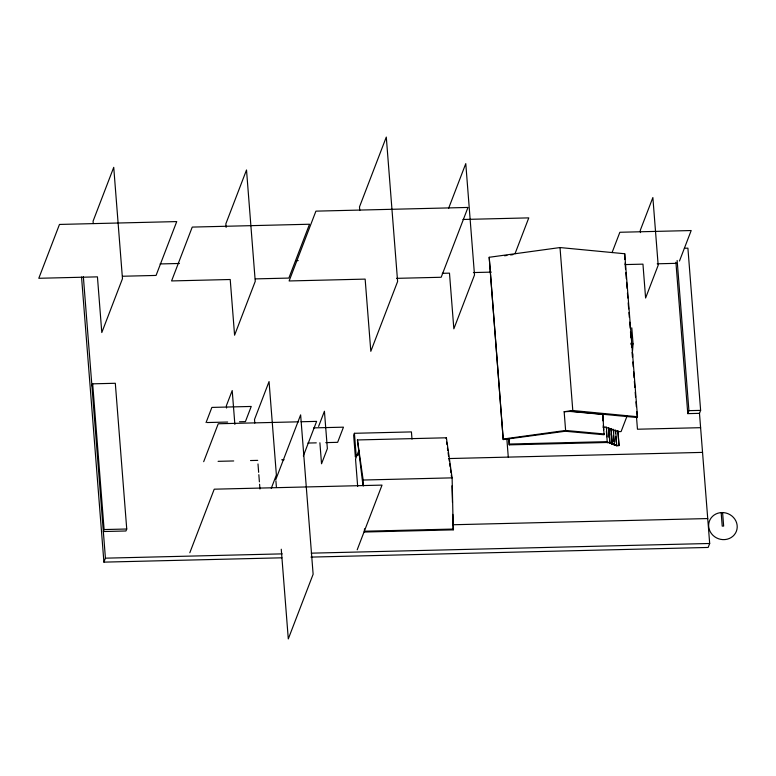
<?xml version="1.0" encoding="UTF-8"?>
<svg xmlns="http://www.w3.org/2000/svg" width="776" height="776" viewBox="0 0 776 776"><rect width="100%" height="100%" fill="white"/><g stroke="black" fill="none" stroke-linecap="round" stroke-linejoin="round"><path stroke-width="1.16" d="M91.907 385.808L92.674 383.829L115.314 383.276L126.74 529.009L125.974 530.988L103.334 531.541L104.1 529.552L92.674 383.829M281.911 557.808L103.906 562.134L105.429 558.167L83.352 276.625M206.057 422.571L211.877 407.41L251.23 406.449L245.41 421.62L239.493 421.766M203.69 461.681L218.24 423.764L298.644 421.814M189.819 552.745L214.224 489.19L382.025 485.107L357.202 549.786M271.251 488.376L276.382 474.99L269.059 381.569L254.509 419.476L254.79 423.085M275.8 479.558L300.632 414.879L313.126 574.24L288.294 638.92L281.261 549.224M303.348 455.949L316.618 421.378L301.04 421.756M318.606 426.412L324.426 411.241L327.365 448.615L321.536 463.776L319.896 442.766M354.419 433.299L353.662 435.287L355.36 456.938L356.116 454.959L354.419 433.299L411.425 431.912L411.998 439.138M364.526 528.834L364.284 532.026L453.242 529.862L452.117 477.861L446.394 437.79L357.445 439.953L362.984 485.592M448.557 208.482L465.775 163.62L474.505 274.985L453.844 328.83L449.479 273.142L442.291 273.317M358.832 450.507L355.534 459.101L357.678 486.494M604.358 433.988L565.617 430.467L564.152 411.716L572.484 411.338L637.183 417.536L637.494 416.731L624.719 253.752L560.01 247.554L489.2 257.283L503.226 439.575L565.316 431.243L604.058 434.764L602.826 414.423L569.72 411.406M515.002 253.771L528.776 217.881L462.962 219.482M446.084 438.605L446.394 437.79M503.226 439.575L489.2 257.283M606.134 427.857L608.743 427.799L609.887 442.417L509.231 444.861L509.114 438.411M612.06 252.598L619.859 232.266L691.183 230.54L679.475 261.027M624.719 253.752L624.787 259.388M602.826 414.423L602.971 420.825M631.8 327.841L633.061 343.894L632.498 351.324M632.692 353.798L632.576 357.096M608.355 428.827L611.032 428.565L612.177 443.174L609.5 443.445L612.177 443.174M608.743 427.799L609.81 442.621L607.21 442.679L606.454 427.033L602.933 427.12M610.644 429.584L613.321 429.322L614.388 444.144L611.789 444.202L614.388 444.144M611.032 428.565L612.099 443.377M612.933 430.35L615.611 430.088L616.678 444.9L614.078 444.968L616.678 444.9M615.222 431.116L617.9 430.845L619.044 445.463L616.367 445.725L619.044 445.463M617.9 430.845L618.967 445.666M627.163 415.761L621.081 431.592L617.463 431.679M684.393 248.252L687.905 248.165L700.621 410.368L699.486 413.346L687.778 413.627L688.923 410.649L677.147 260.464M699.486 413.346L709.681 543.481L708.168 547.449L310.972 557.1M564.152 411.716L572.795 410.533L637.494 416.731M503.449 439.003L565.617 430.467M504.565 255.76L506.961 255.44M510.56 254.955L512.955 254.635M160.06 263.947L179.45 263.471M295.782 260.649L298.197 260.59M122.569 276.246L156.073 275.431L176.734 221.587L59.471 224.439L38.8 278.283L97.436 276.857L101.802 332.545L122.472 278.7L113.733 167.335L93.072 221.17L93.256 223.546M625.126 264.577L642.955 264.15L645.603 298.013L658.174 265.266L652.868 197.541L640.297 230.278L640.481 232.616M657.214 263.801L676.236 263.336M473.409 272.56L491.353 272.124M255.343 278.894L288.856 278.08L309.517 224.235L192.244 227.087L171.583 280.931L230.22 279.505L234.585 335.193L255.246 281.349L246.516 169.983L225.855 223.818L226.126 227.378M396.526 278.351L441.185 277.265L467.986 207.444L315.919 211.14L289.118 280.96L365.147 279.108L370.812 351.315L397.613 281.504L386.293 137.08L359.492 206.901L359.773 210.509M630.704 343.952L633.061 343.894M688.923 410.649L700.621 410.368M207.26 422.542L227.669 422.047M313.708 427.886L343.458 427.169L337.638 442.33L325.804 442.621M700.602 427.683L637.465 429.225L636.524 417.294M307.888 443.057L316.288 442.853M509.551 444.037L607.598 441.651M356.116 454.959L358.493 454.901M218.095 461.332L233.702 460.954M250.512 460.546L257.71 460.372M281.688 459.79L284.084 459.731M448.935 458.558L702.542 452.389M357.445 439.953L363.158 480.024L452.117 477.861M104.1 529.552L126.74 529.009M452.903 524.751L707.731 518.562M364.594 531.221L453.553 529.057M105.429 558.167L282.221 553.87M311.283 553.162L709.681 543.481M446.588 442.136L446.928 444.493M447.432 448.024L447.771 450.381M448.101 452.738L448.606 456.278M448.945 458.635L449.285 460.993M449.614 463.35L450.119 466.88M450.458 469.238L450.963 472.768M451.302 475.125L451.632 477.482M722.592 512.587L723.649 526.08L722.223 526.118L721.166 512.626M675.915 262.24L687.778 413.627M625.068 263.015L625.543 269.049M625.825 272.667L626.3 278.71M626.591 282.328L627.057 288.362M627.435 293.192L627.813 298.023M628.191 302.853L628.667 308.887M628.948 312.515L629.326 317.335M629.714 322.166L630.18 328.209M630.471 331.827L630.937 337.861M631.315 342.691L631.693 347.522M632.071 352.352L632.45 357.183M632.838 362.004L633.216 366.835M633.594 371.665L634.06 377.699M634.351 381.326L634.817 387.36M635.195 392.19L635.573 397.021M635.961 401.842L636.339 406.673M636.718 411.503L637.183 417.536M615.3 430.913L615.475 433.163M615.737 436.529L616.173 442.155M613.447 435.772L613.884 441.389M611.071 433.881L611.507 439.507M608.782 433.124L609.131 437.615M606.405 431.233L606.842 436.859M603.321 425.316L603.67 429.817M560.01 247.554L572.795 410.533M572.416 410.514L572.484 411.338M508.794 439.245L509.231 444.861M506.873 439.167L508.28 457.113M275.897 480.761L276.372 486.765M257.991 463.951L258.65 472.312M258.835 474.699L259.397 481.857M259.582 484.253L259.96 489.025M234.866 424.394L232.208 390.532L226.388 405.693L226.563 408.03M81.548 277.042L103.906 562.134M452.001 485.805L452.476 502.479M452.806 514.381L453.242 529.862M363.158 480.024L363.323 485.97M721.874 512.567L720.021 512.723A14.414 13.405 21 0 0 711.485 533.665A14.414 13.405 21 0 0 735.522 533.073A14.414 13.405 21 0 0 723.736 512.635L721.874 512.567"/></g></svg>
